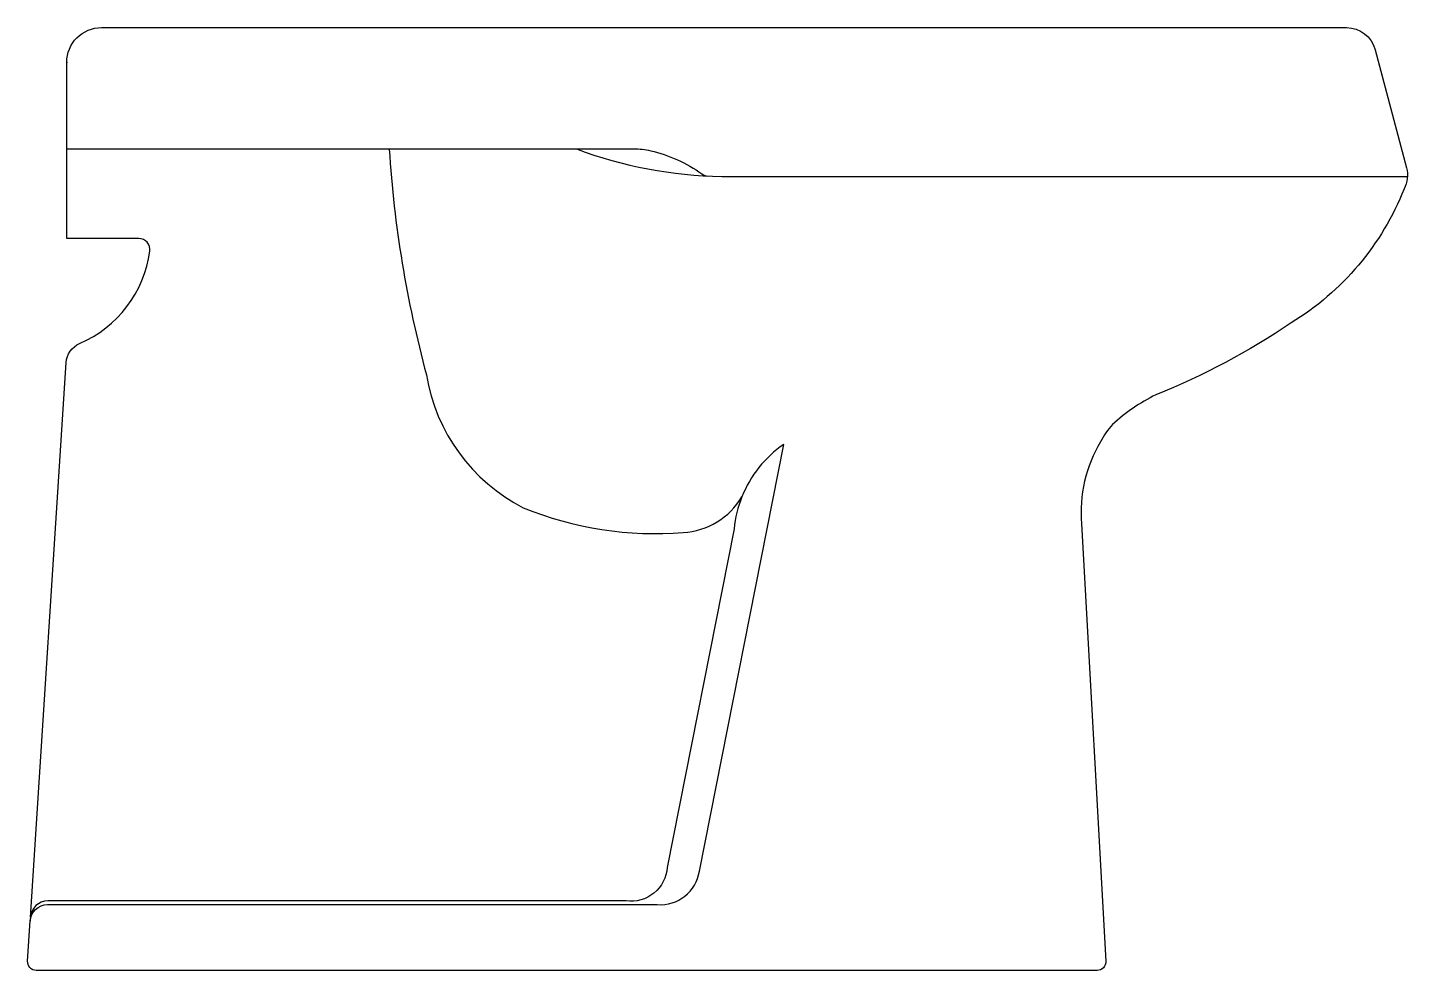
# Model space of a CAD drawing. Extents: x -873.103 to -872.547, y 507.497 to 507.877.
import ezdxf

# ---------------------------------------------------------------- set-up
doc = ezdxf.new("R2010")
doc.units = 0
doc.header["$LTSCALE"] = 50
doc.header["$MEASUREMENT"] = 0
doc.layers.add('A-PECAS', color=2, linetype='CONTINUOUS')
doc.layers.add('ESC1-50', color=1, linetype='CONTINUOUS')

msp = doc.modelspace()

# ---------------------------------------------------------------- linework, layer by layer
at = {"layer": 'A-PECAS'}
msp.add_lwpolyline([(-873.10207, 507.51806), (-873.08766, 507.74158, -0.282259), (-873.08224, 507.74927, 0.263617), (-873.05397, 507.78651, 0.453957), (-873.05843, 507.79161), (-873.08745, 507.79161), (-873.08745, 507.86261, -0.414214), (-873.07345, 507.87661), (-872.57168, 507.87661, -0.340095), (-872.56008, 507.86769), (-872.54745, 507.82011, -0.183134), (-872.54845, 507.81161, -0.163483), (-872.59395, 507.75761, -0.054491), (-872.64845, 507.72861, 0.075251), (-872.66595, 507.71661, 0.074395), (-872.67078, 507.70972, 0.155483), (-872.67845, 507.67661), (-872.66866, 507.50031, -0.430564), (-872.67215, 507.49661), (-873.09972, 507.49661, -0.433194), (-873.10321, 507.50034), (-873.10217, 507.51656, -0.395485)], format="xyb", dxfattribs=at)
at = {"layer": 'ESC1-50'}
for points in [[(-873.08745, 507.82775), (-872.85887, 507.82775, -0.057001), (-872.85209, 507.82698, -0.09942), (-872.83145, 507.81761, 0.108386), (-872.82889, 507.81678)], [(-872.95745, 507.82761, 0.050504), (-872.94245, 507.73661, 0.237731), (-872.90345, 507.68311, 0.11842), (-872.83895, 507.67311, 0.249474), (-872.81533, 507.68749)]]:
    msp.add_lwpolyline(points, format="xyb", dxfattribs=at)
msp.add_lwpolyline([(-872.82345, 507.81661), (-872.5471, 507.81661)], dxfattribs=at)
msp.add_lwpolyline([(-873.10217, 507.51656, -0.395485), (-873.09518, 507.52311), (-872.84945, 507.52311, 0.391043), (-872.83245, 507.53661), (-872.79845, 507.70861, 0.148129), (-872.81533, 507.68749, 0.071375), (-872.81845, 507.67461), (-872.84545, 507.53811, -0.433338), (-872.86195, 507.52461), (-873.09508, 507.52461, 0.395485), (-873.10207, 507.51806), (-873.10217, 507.51656)], format="xyb", close=True, dxfattribs=at)
msp.add_arc((-872.82075, 507.99036), 0.17377, 249.3524, 269.1106, dxfattribs=at)
at = {"layer": 'ESC1-50', "color": 0, "linetype": 'BYBLOCK'}
msp.add_point((-873.08745, 507.86261), dxfattribs=at)

doc.saveas('drawing.dxf')
